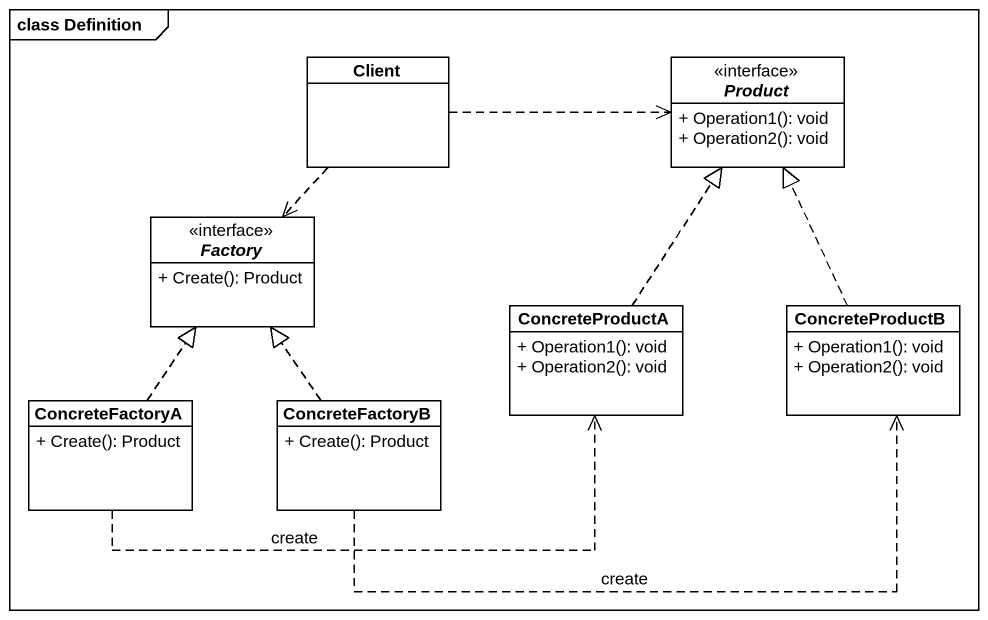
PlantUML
@startuml
mainframe class Definition
hide circle
hide empty members
skinparam classAttributeIconSize 0
class Client
interface Product {
  + Operation1(): void
  + Operation2(): void
}
interface Factory {
  + Create(): Product
}
class ConcreteProductA {
  + Operation1(): void
  + Operation2(): void
}
class ConcreteProductB {
  + Operation1(): void
  + Operation2(): void
}
class ConcreteFactoryA {
  + Create(): Product
}
class ConcreteFactoryB {
  + Create(): Product
}
Client .right.> Product
Client ..> Factory
ConcreteProductA .up.|> Product
ConcreteProductB .up.|> Product
ConcreteFactoryA .up.|> Factory
ConcreteFactoryA .right.> ConcreteProductA : create
ConcreteFactoryB .up.|> Factory
ConcreteFactoryB .right.> ConcreteProductB : create
@enduml
